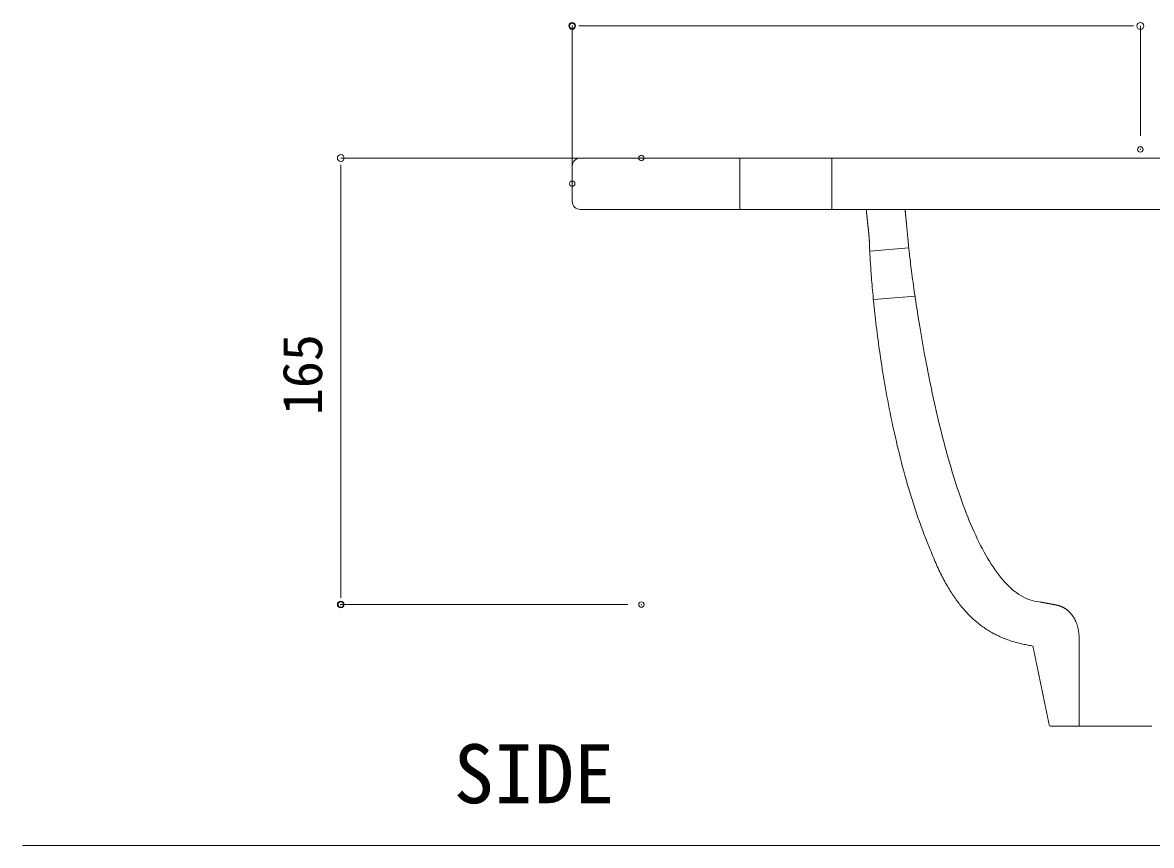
# Model space of a CAD drawing. Units: millimetres, scale not verified. Extents: x -1002 to 1010, y -687 to 676.
# Drawn here: x -1002.1 to -584.8, y -687.1 to -383 of the extents above; entities that cross this region are included whole.
import ezdxf
from ezdxf.enums import TextEntityAlignment as Align

# ---------------------------------------------------------------- set-up
doc = ezdxf.new("R2010")
doc.units = ezdxf.units.MM
doc.header["$LTSCALE"] = 5
doc.header["$PDMODE"] = 32
doc.header["$PDSIZE"] = 2
doc.layers.add('0-0', color=7, linetype='Continuous', lineweight=15)
doc.layers.add('F-0', color=7, linetype='Continuous', lineweight=15)
doc.styles.add('ＭＳ ゴシック', font='')
doc.styles.get('ＭＳ ゴシック').set_extended_font_data('MS Gothic')

# ---------------------------------------------------------------- blocks, each defined once
blk = doc.blocks.new('U28')
at = {"layer": '0-0', "style": 'ＭＳ ゴシック'}
blk.add_text('SIDE', height=21.8, dxfattribs=at).set_placement((241.879, 127.801), align=Align.BOTTOM_LEFT)
blk = doc.blocks.new('_DOT')
at = {"layer": '0-0'}
blk.add_line((-0.5, 0), (-1, 0), dxfattribs=at)
blk.add_circle((0, 0), 0.25, dxfattribs=at)
blk.add_circle((0, 0), 0.25, dxfattribs=at)

msp = doc.modelspace()

# ---------------------------------------------------------------- linework, layer by layer
at = {"layer": 'F-0'}
for p, q in [((-798.939, -437.556), (-798.939, -384.265)), ((-593.938, -384.265), (-793.939, -384.265)), ((-588.938, -424.891), (-588.938, -384.265)), ((-778.362, -433.056), (-884.482, -433.056)), ((-736.939, -433.056), (-736.939, -452.056)), ((-702.939, -433.056), (-702.939, -452.056)), ((-884.482, -438.056), (-884.482, -593.056)), ((-688.952, -467.48), (-674.539, -466.241)), ((-687.54, -485.39), (-672.108, -484.091)), ((-778.362, -598.056), (-884.482, -598.056)), ((-1002.086, -687.064), (1002.034, -687.064))]:
    msp.add_line(p, q, dxfattribs=at)
at = {"layer": 'F-0', "lineweight": 18}
for p, q in [((-798.939, -436.056), (-798.939, -449.056)), ((-795.939, -452.056), (-341.939, -452.056))]:
    msp.add_line(p, q, dxfattribs=at)
for points in [[(-795.939, -433.056), (-338.939, -433.056), (-338.939, -449.056)], [(-690.227, -452.173), (-690.216, -452.307), (-690.204, -452.441), (-690.193, -452.576), (-690.181, -452.711), (-690.169, -452.847), (-690.156, -452.983), (-690.144, -453.119), (-690.131, -453.255), (-690.118, -453.392), (-690.105, -453.529), (-690.092, -453.666), (-690.078, -453.803), (-690.065, -453.941), (-690.051, -454.078), (-690.037, -454.216), (-690.023, -454.354), (-690.009, -454.492), (-689.995, -454.63), (-689.981, -454.769), (-689.966, -454.907), (-689.952, -455.045), (-689.937, -455.184), (-689.923, -455.322), (-689.908, -455.461), (-689.893, -455.6), (-689.878, -455.738), (-689.863, -455.877), (-689.848, -456.015), (-689.833, -456.153), (-689.818, -456.292), (-689.803, -456.43), (-689.788, -456.568), (-689.773, -456.706), (-689.758, -456.844), (-689.743, -456.981), (-689.728, -457.119), (-689.712, -457.256), (-689.697, -457.393), (-689.682, -457.53)], [(-675.893, -452.057), (-675.893, -452.058), (-675.893, -452.059), (-675.893, -452.06), (-675.893, -452.061), (-675.893, -452.063), (-675.892, -452.066), (-675.892, -452.069), (-675.892, -452.072), (-675.891, -452.076), (-675.891, -452.081), (-675.89, -452.086), (-675.89, -452.093), (-675.889, -452.1), (-675.888, -452.108), (-675.888, -452.117), (-675.887, -452.127), (-675.886, -452.138), (-675.884, -452.15), (-675.883, -452.164), (-675.882, -452.178), (-675.88, -452.194), (-675.879, -452.211), (-675.877, -452.229), (-675.875, -452.249), (-675.873, -452.271), (-675.871, -452.294), (-675.868, -452.318), (-675.866, -452.344), (-675.863, -452.372), (-675.861, -452.402), (-675.858, -452.433), (-675.854, -452.466), (-675.851, -452.501), (-675.848, -452.538), (-675.844, -452.577), (-675.84, -452.618), (-675.836, -452.661), (-675.832, -452.707), (-675.827, -452.754)], [(-675.827, -452.754), (-675.822, -452.804), (-675.817, -452.856), (-675.812, -452.91), (-675.807, -452.967), (-675.801, -453.027), (-675.795, -453.089), (-675.789, -453.153), (-675.783, -453.22), (-675.776, -453.29), (-675.769, -453.362), (-675.762, -453.438), (-675.755, -453.516), (-675.747, -453.597), (-675.739, -453.681), (-675.731, -453.768), (-675.722, -453.858), (-675.713, -453.951), (-675.704, -454.047), (-675.695, -454.147), (-675.685, -454.25), (-675.675, -454.356), (-675.665, -454.465), (-675.654, -454.578), (-675.643, -454.694), (-675.632, -454.814), (-675.62, -454.938), (-675.608, -455.065), (-675.595, -455.195), (-675.583, -455.33), (-675.569, -455.468), (-675.556, -455.61), (-675.542, -455.756), (-675.528, -455.906), (-675.513, -456.06), (-675.498, -456.218), (-675.483, -456.38), (-675.467, -456.547), (-675.451, -456.717), (-675.434, -456.892)], [(-689.682, -457.53), (-689.667, -457.666), (-689.652, -457.803), (-689.637, -457.939), (-689.622, -458.074), (-689.607, -458.21), (-689.593, -458.345), (-689.578, -458.48), (-689.563, -458.614), (-689.549, -458.748), (-689.534, -458.882), (-689.52, -459.015), (-689.506, -459.148), (-689.491, -459.28), (-689.477, -459.412), (-689.463, -459.544), (-689.45, -459.674), (-689.436, -459.805), (-689.422, -459.935), (-689.409, -460.064), (-689.396, -460.193), (-689.383, -460.322), (-689.37, -460.449), (-689.357, -460.576), (-689.344, -460.703), (-689.332, -460.829), (-689.32, -460.954), (-689.308, -461.079), (-689.296, -461.203), (-689.285, -461.326), (-689.273, -461.448), (-689.262, -461.57), (-689.251, -461.691), (-689.241, -461.811), (-689.23, -461.931), (-689.22, -462.049), (-689.21, -462.167), (-689.201, -462.284), (-689.191, -462.401), (-689.182, -462.516)], [(-675.434, -456.892), (-675.417, -457.071), (-675.4, -457.254), (-675.382, -457.442), (-675.364, -457.634), (-675.345, -457.831), (-675.326, -458.033), (-675.306, -458.239), (-675.286, -458.449), (-675.266, -458.665), (-675.245, -458.885), (-675.224, -459.11), (-675.202, -459.34), (-675.179, -459.575), (-675.157, -459.815), (-675.133, -460.06), (-675.11, -460.31), (-675.085, -460.565), (-675.061, -460.826), (-675.035, -461.092), (-675.01, -461.363), (-674.984, -461.639), (-674.957, -461.921), (-674.929, -462.208), (-674.902, -462.501), (-674.873, -462.799), (-674.844, -463.103), (-674.815, -463.413), (-674.785, -463.728), (-674.755, -464.05), (-674.724, -464.377), (-674.692, -464.71), (-674.66, -465.048), (-674.625, -465.406), (-674.585, -465.808), (-674.539, -466.257), (-674.487, -466.751), (-674.429, -467.29), (-674.364, -467.872), (-674.294, -468.496)], [(-689.182, -462.516), (-689.173, -462.631), (-689.165, -462.744), (-689.157, -462.857), (-689.149, -462.969), (-689.141, -463.08), (-689.134, -463.19), (-689.127, -463.298), (-689.121, -463.406), (-689.114, -463.513), (-689.108, -463.619), (-689.103, -463.724), (-689.098, -463.828), (-689.093, -463.931), (-689.088, -464.033), (-689.084, -464.133), (-689.081, -464.233), (-689.077, -464.331), (-689.074, -464.428), (-689.072, -464.525), (-689.07, -464.619), (-689.068, -464.713), (-689.067, -464.794), (-689.066, -464.818), (-689.064, -464.879), (-689.061, -464.978), (-689.056, -465.112), (-689.05, -465.283), (-689.042, -465.49), (-689.033, -465.732), (-689.021, -466.009), (-689.008, -466.32), (-688.993, -466.664), (-688.975, -467.042), (-688.956, -467.453), (-688.934, -467.897), (-688.909, -468.372), (-688.882, -468.879), (-688.852, -469.417), (-688.82, -469.986)], [(-688.82, -469.986), (-688.785, -470.584), (-688.746, -471.212), (-688.705, -471.87), (-688.661, -472.556), (-688.613, -473.271), (-688.562, -474.013), (-688.508, -474.782), (-688.45, -475.579), (-688.388, -476.401), (-688.323, -477.25), (-688.253, -478.124), (-688.18, -479.024), (-688.103, -479.947), (-688.021, -480.895), (-687.935, -481.867), (-687.845, -482.861), (-687.751, -483.879), (-687.651, -484.918), (-687.548, -485.98), (-687.439, -487.062), (-687.325, -488.166), (-687.207, -489.29), (-687.083, -490.433), (-686.954, -491.597), (-686.82, -492.779), (-686.681, -493.979), (-686.536, -495.198), (-686.385, -496.435), (-686.229, -497.688), (-686.067, -498.958), (-685.899, -500.244), (-685.725, -501.547), (-685.545, -502.864), (-685.359, -504.196), (-685.167, -505.543), (-684.968, -506.903), (-684.762, -508.277), (-684.55, -509.664), (-684.331, -511.063)], [(-674.294, -468.496), (-674.217, -469.162), (-674.134, -469.869), (-674.045, -470.616), (-673.95, -471.402), (-673.849, -472.226), (-673.741, -473.088), (-673.627, -473.985), (-673.507, -474.919), (-673.38, -475.887), (-673.247, -476.889), (-673.108, -477.923), (-672.962, -478.99), (-672.81, -480.088), (-672.651, -481.217), (-672.486, -482.374), (-672.315, -483.56), (-672.136, -484.774), (-671.952, -486.015), (-671.76, -487.282), (-671.563, -488.573), (-671.358, -489.889), (-671.147, -491.228), (-670.929, -492.589), (-670.705, -493.972), (-670.473, -495.375), (-670.235, -496.799), (-669.991, -498.241), (-669.739, -499.701), (-669.481, -501.178), (-669.216, -502.672), (-668.944, -504.181), (-668.665, -505.704), (-668.379, -507.241), (-668.086, -508.791), (-667.786, -510.352), (-667.479, -511.925), (-667.166, -513.508), (-666.845, -515.1), (-666.517, -516.7)], [(-684.331, -511.063), (-684.106, -512.474), (-683.873, -513.897), (-683.634, -515.331), (-683.387, -516.775), (-683.133, -518.23), (-682.872, -519.695), (-682.604, -521.168), (-682.327, -522.651), (-682.044, -524.142), (-681.752, -525.64), (-681.453, -527.146), (-681.146, -528.659), (-680.83, -530.179), (-680.507, -531.704), (-680.175, -533.235), (-679.835, -534.771), (-679.487, -536.312), (-679.13, -537.857), (-678.764, -539.405), (-678.39, -540.957), (-678.007, -542.511), (-677.615, -544.068), (-677.214, -545.627), (-676.803, -547.187), (-676.384, -548.748), (-675.955, -550.309), (-675.516, -551.87), (-675.068, -553.431), (-674.611, -554.991), (-674.143, -556.549), (-673.666, -558.106), (-673.179, -559.66), (-672.682, -561.211), (-672.174, -562.759), (-671.656, -564.304), (-671.128, -565.844), (-670.59, -567.379), (-670.04, -568.91), (-669.481, -570.434)], [(-666.517, -516.7), (-666.182, -518.308), (-665.84, -519.922), (-665.491, -521.542), (-665.134, -523.167), (-664.771, -524.796), (-664.4, -526.428), (-664.022, -528.062), (-663.637, -529.697), (-663.244, -531.333), (-662.844, -532.969), (-662.437, -534.603), (-662.023, -536.235), (-661.601, -537.864), (-661.172, -539.489), (-660.735, -541.11), (-660.291, -542.724), (-659.839, -544.332), (-659.38, -545.933), (-658.913, -547.525), (-658.439, -549.108), (-657.957, -550.681), (-657.468, -552.243), (-656.971, -553.793), (-656.466, -555.331), (-655.954, -556.855), (-655.434, -558.364), (-654.906, -559.858), (-654.371, -561.336), (-653.827, -562.797), (-653.276, -564.24), (-652.718, -565.664), (-652.151, -567.068), (-651.576, -568.452), (-650.994, -569.814), (-650.404, -571.154), (-649.805, -572.471), (-649.199, -573.763), (-648.585, -575.031), (-647.963, -576.272)], [(-669.481, -570.434), (-668.91, -571.953), (-668.329, -573.465), (-667.736, -574.97), (-667.133, -576.468), (-666.601, -577.771), (-666.316, -578.502), (-666.03, -579.224), (-665.741, -579.936), (-665.451, -580.639), (-665.16, -581.333), (-664.867, -582.017), (-664.572, -582.693), (-664.275, -583.359), (-663.977, -584.016), (-663.677, -584.664), (-663.375, -585.304), (-663.072, -585.934), (-662.767, -586.556), (-662.46, -587.168), (-662.152, -587.772), (-661.842, -588.368), (-661.53, -588.954), (-661.216, -589.533), (-660.9, -590.102), (-660.583, -590.664), (-660.264, -591.217), (-659.943, -591.761), (-659.62, -592.298), (-659.295, -592.826), (-658.969, -593.346), (-658.641, -593.858), (-658.31, -594.362), (-657.978, -594.858), (-657.644, -595.346), (-657.309, -595.826), (-656.971, -596.298), (-656.631, -596.763), (-656.29, -597.22), (-655.946, -597.67)], [(-647.963, -576.272), (-647.332, -577.487), (-646.694, -578.674), (-646.048, -579.833), (-645.393, -580.963), (-644.73, -582.062), (-644.06, -583.13), (-643.381, -584.166), (-642.693, -585.169), (-641.998, -586.138), (-641.294, -587.073), (-640.582, -587.972), (-639.862, -588.835), (-639.134, -589.661), (-638.397, -590.448), (-637.651, -591.197), (-636.898, -591.905), (-636.136, -592.573), (-635.365, -593.199), (-634.586, -593.783), (-633.798, -594.323), (-633.002, -594.818), (-632.198, -595.269), (-631.385, -595.674), (-630.563, -596.031), (-629.732, -596.341), (-628.893, -596.603), (-628.046, -596.814), (-627.189, -596.975), (-626.324, -597.085), (-625.886, -597.125), (-625.83, -597.135), (-625.774, -597.146), (-625.718, -597.157), (-625.661, -597.167), (-625.605, -597.178), (-625.549, -597.189), (-625.493, -597.199), (-625.437, -597.21), (-625.381, -597.221)], [(-655.946, -597.67), (-655.601, -598.111), (-655.254, -598.546), (-654.904, -598.973), (-654.553, -599.392), (-654.2, -599.804), (-653.845, -600.209), (-653.487, -600.607), (-653.128, -600.997), (-652.767, -601.381), (-652.403, -601.757), (-652.038, -602.127), (-651.671, -602.489), (-651.301, -602.845), (-650.93, -603.194), (-650.556, -603.536), (-650.18, -603.871), (-649.803, -604.2), (-649.423, -604.522), (-649.041, -604.837), (-648.657, -605.147), (-648.27, -605.449), (-647.882, -605.746), (-647.491, -606.036), (-647.098, -606.32), (-646.703, -606.597), (-646.306, -606.869), (-645.907, -607.135), (-645.505, -607.394), (-645.102, -607.648), (-644.696, -607.895), (-644.287, -608.137), (-643.877, -608.373), (-643.464, -608.604), (-643.049, -608.828), (-642.632, -609.048), (-642.212, -609.261), (-641.79, -609.469), (-641.366, -609.672), (-640.939, -609.869)], [(-625.381, -597.221), (-625.325, -597.231), (-625.269, -597.242), (-625.213, -597.253), (-625.157, -597.263), (-625.101, -597.274), (-625.045, -597.285), (-624.989, -597.295), (-624.933, -597.306), (-624.877, -597.317), (-624.821, -597.327), (-624.765, -597.338), (-624.708, -597.349), (-624.652, -597.36), (-624.596, -597.37), (-624.54, -597.381), (-624.484, -597.392), (-624.428, -597.402), (-624.372, -597.413), (-624.316, -597.424), (-624.26, -597.434), (-624.204, -597.445), (-624.148, -597.456), (-624.092, -597.466), (-624.036, -597.477), (-623.98, -597.488), (-623.924, -597.498), (-623.868, -597.509), (-623.811, -597.52), (-623.755, -597.53), (-623.699, -597.541), (-623.643, -597.552), (-623.587, -597.562), (-623.531, -597.573), (-623.475, -597.584), (-623.419, -597.594), (-623.363, -597.605), (-623.307, -597.616), (-623.251, -597.626), (-623.195, -597.637)], [(-623.195, -597.637), (-623.139, -597.648), (-623.083, -597.658), (-623.027, -597.669), (-622.971, -597.68), (-622.915, -597.69), (-622.858, -597.701), (-622.802, -597.712), (-622.746, -597.722), (-622.69, -597.733), (-622.634, -597.744), (-622.578, -597.754), (-622.522, -597.765), (-622.466, -597.776), (-622.41, -597.786), (-622.354, -597.797), (-622.298, -597.808), (-622.242, -597.818), (-622.186, -597.829), (-622.13, -597.84), (-622.074, -597.851), (-622.018, -597.861), (-621.962, -597.872), (-621.905, -597.883), (-621.849, -597.893), (-621.793, -597.904), (-621.737, -597.915), (-621.681, -597.925), (-621.625, -597.936), (-621.569, -597.947), (-621.513, -597.957), (-621.457, -597.968), (-621.401, -597.979), (-621.345, -597.989), (-621.289, -598), (-621.233, -598.011), (-621.177, -598.021), (-621.121, -598.032), (-621.065, -598.043), (-621.008, -598.053)], [(-621.008, -598.053), (-620.952, -598.064), (-620.896, -598.075), (-620.84, -598.085), (-620.784, -598.096), (-620.728, -598.107), (-620.672, -598.117), (-620.616, -598.128), (-620.56, -598.139), (-620.504, -598.149), (-620.448, -598.16), (-620.392, -598.171), (-620.336, -598.181), (-620.28, -598.192), (-620.224, -598.203), (-620.168, -598.213), (-620.112, -598.224), (-620.055, -598.235), (-619.999, -598.245), (-619.943, -598.256), (-619.887, -598.267), (-619.831, -598.277), (-619.775, -598.288), (-619.719, -598.299), (-619.663, -598.309), (-619.607, -598.32), (-619.551, -598.331), (-619.511, -598.338), (-619.508, -598.339), (-619.501, -598.34), (-619.491, -598.342), (-619.477, -598.345), (-619.459, -598.349), (-619.437, -598.353), (-619.413, -598.359), (-619.385, -598.365), (-619.353, -598.373), (-619.318, -598.381), (-619.281, -598.391), (-619.24, -598.402)], [(-619.24, -598.402), (-619.196, -598.414), (-619.149, -598.427), (-619.099, -598.441), (-619.046, -598.456), (-618.991, -598.473), (-618.933, -598.491), (-618.872, -598.511), (-618.809, -598.532), (-618.743, -598.554), (-618.675, -598.578), (-618.605, -598.604), (-618.533, -598.631), (-618.458, -598.659), (-618.381, -598.689), (-618.302, -598.721), (-618.221, -598.755), (-618.138, -598.79), (-618.053, -598.828), (-617.967, -598.867), (-617.879, -598.907), (-617.789, -598.95), (-617.698, -598.995), (-617.605, -599.042), (-617.511, -599.091), (-617.415, -599.141), (-617.319, -599.194), (-617.221, -599.249), (-617.121, -599.307), (-617.021, -599.366), (-616.92, -599.428), (-616.818, -599.492), (-616.715, -599.558), (-616.611, -599.627), (-616.507, -599.698), (-616.402, -599.772), (-616.296, -599.848), (-616.19, -599.926), (-616.083, -600.007), (-615.976, -600.091)], [(-615.976, -600.091), (-615.869, -600.177), (-615.761, -600.266), (-615.653, -600.358), (-615.546, -600.453), (-615.438, -600.55), (-615.33, -600.65), (-615.222, -600.753), (-615.115, -600.859), (-615.008, -600.967), (-614.901, -601.079), (-614.795, -601.194), (-614.689, -601.312), (-614.583, -601.433), (-614.479, -601.557), (-614.374, -601.684), (-614.271, -601.814), (-614.169, -601.948), (-614.067, -602.085), (-613.966, -602.225), (-613.867, -602.369), (-613.768, -602.516), (-613.671, -602.666), (-613.575, -602.82), (-613.48, -602.977), (-613.386, -603.138), (-613.294, -603.303), (-613.204, -603.471), (-613.115, -603.643), (-613.028, -603.818), (-612.943, -603.997), (-612.859, -604.18), (-612.777, -604.367), (-612.697, -604.558), (-612.62, -604.752), (-612.544, -604.951), (-612.47, -605.153), (-612.399, -605.36), (-612.33, -605.57), (-612.263, -605.785)], [(-612.263, -605.785), (-612.199, -606.004), (-612.137, -606.226), (-612.078, -606.453), (-612.021, -606.685), (-611.967, -606.92), (-611.916, -607.16), (-611.868, -607.404), (-611.823, -607.653), (-611.781, -607.906), (-611.741, -608.163), (-611.705, -608.425), (-611.672, -608.691), (-611.643, -608.963), (-611.617, -609.238), (-611.594, -609.518), (-611.574, -609.803), (-611.558, -610.093), (-611.546, -610.388), (-611.538, -610.687), (-611.533, -610.991), (-611.532, -611.3), (-611.535, -611.614), (-611.542, -611.933), (-611.552, -612.253), (-611.552, -612.514), (-611.552, -612.775), (-611.552, -613.036), (-611.552, -613.297), (-611.552, -613.558), (-611.552, -613.819), (-611.552, -614.08), (-611.552, -614.341), (-611.552, -614.602), (-611.552, -614.863), (-611.552, -615.124), (-611.552, -615.385), (-611.552, -615.646), (-611.552, -615.907), (-611.552, -616.168)], [(-640.939, -609.869), (-640.511, -610.061), (-640.079, -610.248), (-639.646, -610.429), (-639.21, -610.606), (-638.771, -610.777), (-638.331, -610.944), (-637.888, -611.105), (-637.442, -611.261), (-636.994, -611.413), (-636.544, -611.56), (-636.091, -611.702), (-635.636, -611.839), (-635.178, -611.972), (-634.718, -612.1), (-634.256, -612.224), (-633.791, -612.343), (-633.323, -612.458), (-632.853, -612.569), (-632.381, -612.675), (-631.905, -612.777), (-631.428, -612.875), (-630.948, -612.969), (-630.465, -613.059), (-629.98, -613.145), (-629.492, -613.227), (-629.001, -613.305), (-628.67, -613.463), (-628.608, -613.761), (-628.546, -614.058), (-628.484, -614.355), (-628.423, -614.653), (-628.361, -614.95), (-628.299, -615.248), (-628.237, -615.545), (-628.175, -615.842), (-628.113, -616.14), (-628.051, -616.437), (-627.989, -616.735), (-627.927, -617.032)], [(-627.927, -617.032), (-627.865, -617.33), (-627.803, -617.627), (-627.741, -617.924), (-627.679, -618.222), (-627.617, -618.519), (-627.555, -618.817), (-627.493, -619.114), (-627.431, -619.412), (-627.369, -619.709), (-627.307, -620.006), (-627.245, -620.304), (-627.183, -620.601), (-627.121, -620.899), (-627.059, -621.196), (-626.997, -621.494), (-626.935, -621.791), (-626.873, -622.088), (-626.812, -622.386), (-626.75, -622.683), (-626.688, -622.981), (-626.626, -623.278), (-626.564, -623.576), (-626.502, -623.873), (-626.44, -624.17), (-626.378, -624.468), (-626.316, -624.765), (-626.254, -625.063), (-626.192, -625.36), (-626.13, -625.658), (-626.068, -625.955), (-626.006, -626.252), (-625.944, -626.55), (-625.882, -626.847), (-625.82, -627.145), (-625.758, -627.442), (-625.696, -627.739), (-625.634, -628.037), (-625.572, -628.334), (-625.51, -628.632)], [(-611.552, -616.168), (-611.552, -616.429), (-611.552, -616.69), (-611.552, -616.952), (-611.552, -617.213), (-611.552, -617.474), (-611.552, -617.735), (-611.552, -617.996), (-611.552, -618.257), (-611.552, -618.518), (-611.552, -618.779), (-611.552, -619.04), (-611.552, -619.301), (-611.552, -619.562), (-611.552, -619.823), (-611.552, -620.084), (-611.552, -620.345), (-611.552, -620.606), (-611.552, -620.867), (-611.552, -621.128), (-611.552, -621.389), (-611.552, -621.65), (-611.552, -621.912), (-611.552, -622.173), (-611.552, -622.434), (-611.552, -622.695), (-611.552, -622.956), (-611.552, -623.217), (-611.552, -623.478), (-611.552, -623.739), (-611.552, -624), (-611.552, -624.261), (-611.552, -624.522), (-611.552, -624.783), (-611.552, -625.044), (-611.552, -625.305), (-611.552, -625.566), (-611.552, -625.827), (-611.552, -626.088), (-611.552, -626.349)], [(-625.51, -628.632), (-625.448, -628.929), (-625.386, -629.227), (-625.324, -629.524), (-625.262, -629.821), (-625.2, -630.119), (-625.139, -630.416), (-625.077, -630.714), (-625.015, -631.011), (-624.953, -631.309), (-624.891, -631.606), (-624.829, -631.903), (-624.767, -632.201), (-624.705, -632.498), (-624.643, -632.796), (-624.581, -633.093), (-624.519, -633.391), (-624.457, -633.688), (-624.395, -633.985), (-624.333, -634.283), (-624.271, -634.58), (-624.209, -634.878), (-624.147, -635.175), (-624.085, -635.473), (-624.023, -635.77), (-623.961, -636.067), (-623.899, -636.365), (-623.837, -636.662), (-623.775, -636.96), (-623.713, -637.257), (-623.651, -637.555), (-623.589, -637.852), (-623.528, -638.149), (-623.466, -638.447), (-623.404, -638.744), (-623.342, -639.042), (-623.28, -639.339), (-623.218, -639.636), (-623.156, -639.934), (-623.094, -640.231)], [(-611.552, -626.349), (-611.552, -626.61), (-611.552, -626.872), (-611.552, -627.133), (-611.552, -627.394), (-611.552, -627.655), (-611.552, -627.916), (-611.552, -628.177), (-611.552, -628.438), (-611.552, -628.699), (-611.552, -628.96), (-611.552, -629.221), (-611.552, -629.482), (-611.552, -629.743), (-611.552, -630.004), (-611.552, -630.265), (-611.552, -630.526), (-611.552, -630.787), (-611.552, -631.048), (-611.552, -631.309), (-611.552, -631.571), (-611.552, -631.832), (-611.552, -632.093), (-611.552, -632.354), (-611.552, -632.615), (-611.552, -632.876), (-611.552, -633.137), (-611.552, -633.398), (-611.552, -633.659), (-611.552, -633.92), (-611.552, -634.181), (-611.552, -634.442), (-611.552, -634.703), (-611.552, -634.964), (-611.552, -635.225), (-611.552, -635.486), (-611.552, -635.747), (-611.552, -636.008), (-611.552, -636.269), (-611.552, -636.531)], [(-611.552, -636.531), (-611.552, -636.792), (-611.552, -637.053), (-611.552, -637.314), (-611.552, -637.575), (-611.552, -637.836), (-611.552, -638.097), (-611.552, -638.358), (-611.552, -638.619), (-611.552, -638.88), (-611.552, -639.141), (-611.552, -639.402), (-611.552, -639.663), (-611.552, -639.924), (-611.552, -640.185), (-611.552, -640.446), (-611.552, -640.707), (-611.552, -640.968), (-611.552, -641.23), (-611.552, -641.491), (-611.552, -641.752), (-611.552, -642.013), (-611.552, -642.274), (-611.552, -642.535), (-611.552, -642.796), (-611.552, -643.057)], [(-623.094, -640.231), (-623.032, -640.529), (-622.97, -640.826), (-622.908, -641.124), (-622.846, -641.421), (-622.784, -641.718), (-622.722, -642.016), (-622.66, -642.313), (-622.598, -642.611), (-622.536, -642.908), (-622.164, -643.057), (-621.482, -643.057), (-620.8, -643.057), (-620.118, -643.057), (-619.435, -643.057), (-618.753, -643.057), (-618.071, -643.057), (-617.389, -643.057), (-616.707, -643.057), (-616.025, -643.057), (-615.342, -643.057), (-614.66, -643.057), (-613.978, -643.057), (-613.296, -643.057), (-612.614, -643.057), (-611.931, -643.057), (-611.249, -643.057), (-610.567, -643.057), (-609.885, -643.057), (-609.203, -643.057), (-608.521, -643.057), (-607.838, -643.057), (-607.156, -643.057), (-606.474, -643.057), (-605.792, -643.057), (-605.11, -643.057), (-604.428, -643.057), (-603.745, -643.057), (-603.063, -643.057), (-602.381, -643.057)], [(-602.381, -643.057), (-601.699, -643.057), (-601.017, -643.057), (-600.335, -643.057), (-599.652, -643.057), (-598.97, -643.057), (-598.288, -643.057), (-597.606, -643.057), (-596.924, -643.057), (-596.242, -643.057), (-595.559, -643.057), (-594.877, -643.057), (-594.195, -643.057), (-593.513, -643.057), (-592.831, -643.057), (-592.149, -643.057), (-591.466, -643.057), (-590.784, -643.057), (-590.102, -643.057), (-589.42, -643.057), (-588.738, -643.057), (-588.055, -643.057), (-587.373, -643.057), (-586.691, -643.057), (-586.009, -643.057), (-585.327, -643.057), (-584.645, -643.057)]]:
    msp.add_lwpolyline(points, dxfattribs=at)
for centre, start, end in [((-795.939, -436.056), 90, 180), ((-795.939, -449.056), 180, 270)]:
    msp.add_arc(centre, 3, start, end, dxfattribs=at)
at = {"layer": 'F-0'}
for p in [(-798.939, -384.265), (-588.938, -429.891), (-773.362, -433.056), (-798.939, -442.556), (-884.482, -598.056), (-773.362, -598.056)]:
    msp.add_point(p, dxfattribs=at)

# ---------------------------------------------------------------- block references
at = {"layer": 'F-0', "xscale": 5, "yscale": 5}
for p, rotation in [((-798.939, -384.265), 180), ((-884.482, -433.056), 90), ((-884.482, -598.056), 270)]:
    msp.add_blockref('_DOT', p, dxfattribs=dict(at, rotation=rotation))
msp.add_blockref('_DOT', (-588.938, -384.265), dxfattribs=at)
at = {"layer": 'F-0'}
msp.add_blockref('U28', (-1084.607, -805.814), dxfattribs=at)

# ---------------------------------------------------------------- texts
at = {"layer": 'F-0', "style": 'ＭＳ ゴシック'}
msp.add_text('165', height=14.66, rotation=90, dxfattribs=at).set_placement((-886.982, -528.056), align=Align.BOTTOM_LEFT)

doc.saveas('drawing.dxf')
